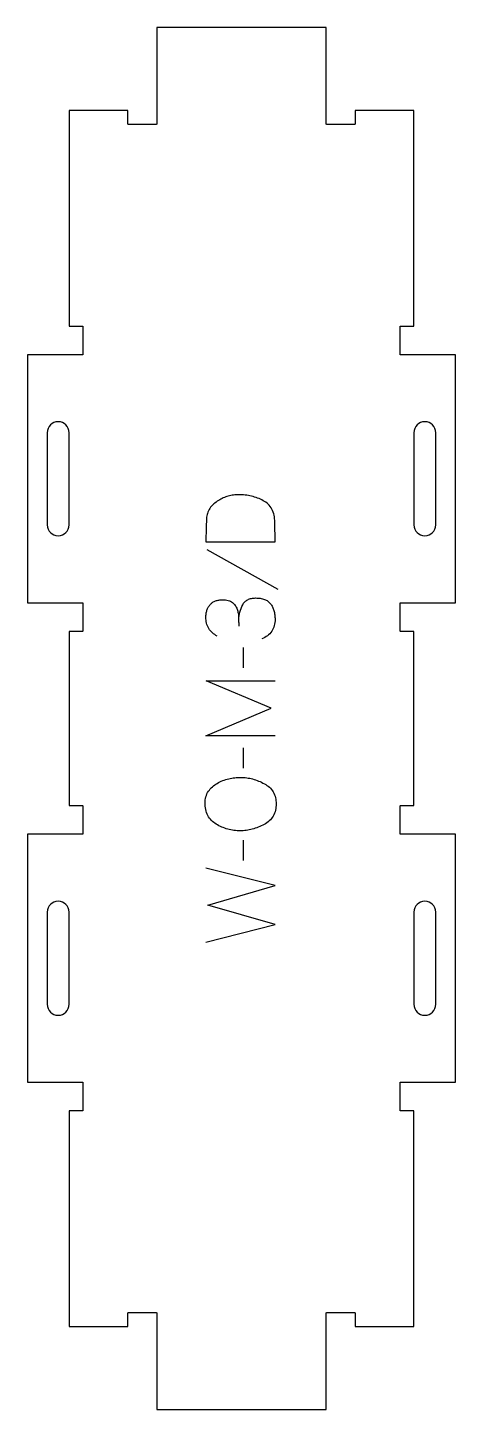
# Model space of a CAD drawing. Extents: x 0 to 186, y 0 to 600.
import ezdxf

# ---------------------------------------------------------------- set-up
doc = ezdxf.new("R2010")
doc.units = 0
for name, color, linetype in [('1_ANYTOOL_1MMDEEP_LABELS_S', 2, 'CONTINUOUS'), ('3_ANYTOOL_CUTTHROUGH_INSID', 4, 'CONTINUOUS'), ('4_ANYTOOL_CUTTHROUGH_OUTSI', 5, 'CONTINUOUS')]:
    doc.layers.add(name, color=color, linetype=linetype)

msp = doc.modelspace()

# ---------------------------------------------------------------- linework, layer by layer
at = {"layer": '1_ANYTOOL_1MMDEEP_LABELS_S'}
for p, q in [((77.771429, 373.035715), (108.542857, 355.850001)), ((93.414286, 330.521429), (93.5, 321.735715)), ((93.414286, 287.021429), (93.5, 278.235715)), ((93.414286, 246.992858), (93.5, 238.207143))]:
    msp.add_line(p, q, dxfattribs=at)
for points in [[(77.3, 376.464286), (107.3, 376.464286), (107.214286, 384.992858, 0.046402), (106.90611, 387.899232, 0.07465), (105.917857, 390.628572, 0.077785), (104.328835, 392.711557, 0.06915), (102.2, 394.250001, 0.029998), (99.704684, 395.387526, 0.031416), (97.089286, 396.210715, 0.031395), (94.371963, 396.703359, 0.029153), (91.614286, 396.864286, 0.03275), (89.288864, 396.711806, 0.035889), (87.007143, 396.242858, 0.03592), (84.831775, 395.457999, 0.033706), (82.785714, 394.378572, 0.042675), (80.695963, 392.820089, 0.065683), (78.998214, 390.858929, 0.068103), (77.994307, 388.761203, 0.065471), (77.578572, 386.471429, 0.005437), (77.388517, 381.469308, 0.00471)], [(76.957143, 263.064286, -0.064784), (77.305064, 265.738241, -0.088904), (78.435714, 268.164286, -0.05419), (80.127844, 270.086851, -0.051179), (82.185714, 271.614286, -0.041653), (84.614487, 272.796486, -0.036749), (87.2, 273.585715, -0.024892), (89.819263, 274.043494, -0.030823), (92.471429, 274.207143, -0.034269), (95.043925, 274.030624, -0.031918), (97.571429, 273.516072, -0.031725), (100.180825, 272.627885, -0.026303), (102.671429, 271.442858, -0.058719), (104.833176, 269.919077, -0.077745), (106.496429, 267.880358, -0.077243), (107.475266, 265.393369, -0.055252), (107.771429, 262.721429, -0.054051), (107.47285, 259.967504, -0.077615), (106.475, 257.401786, -0.078558), (104.787927, 255.326713, -0.060481), (102.585714, 253.785715, -0.02629), (100.046495, 252.599054, -0.031299), (97.389286, 251.712501, -0.031469), (94.80247, 251.197462, -0.033416), (92.171429, 251.021429, -0.032847), (89.45448, 251.200107, -0.035049), (86.7875, 251.744643, -0.03503), (84.210461, 252.660617, -0.032231), (81.778572, 253.914286, -0.062518), (79.711477, 255.536175, -0.074052), (78.1625, 257.648215, -0.072322), (77.231609, 260.275068, -0.049083)]]:
    msp.add_lwpolyline(points, format="xyb", close=True, dxfattribs=at)
for points in [[(82.228572, 335.492858, -0.060092), (80.142438, 336.881075, -0.080583), (78.532143, 338.782143, -0.079919), (77.584378, 341.138209, -0.055798), (77.3, 343.678572, -0.035013), (77.409087, 345.234472, -0.047512), (77.771429, 346.748215, -0.048382), (78.357469, 348.03764, -0.050886), (79.185714, 349.185715, -0.060051), (80.232502, 350.111619, -0.058597), (81.467857, 350.766072, -0.056917), (82.978773, 351.162202, -0.03878), (84.542857, 351.264286, -0.02544), (85.780574, 351.201271, -0.041152), (86.996429, 350.975001, -0.042175), (87.936699, 350.631187, -0.059142), (88.785714, 350.107143, -0.068767), (90.018209, 348.816447, -0.072211), (90.842857, 347.235715, -0.043093), (91.31045, 345.408603, -0.035742), (91.485714, 343.528572, -0.002283), (91.517107, 341.675108, -0.003092), (91.528572, 339.821429)], [(91.528572, 342.607143, -0.052004), (92.041374, 345.940226, -0.057563), (93.264286, 349.078572, -0.070633), (94.188889, 350.353108, -0.079113), (95.444643, 351.296429, -0.075641), (97.099501, 351.873217, -0.046128), (98.857143, 352.035715, -0.033924), (100.823918, 351.902118, -0.057836), (102.725, 351.414286, -0.060832), (104.153975, 350.655309, -0.072757), (105.328572, 349.550001, -0.05358), (106.209653, 348.155409, -0.043301), (106.807143, 346.614286, -0.042335), (107.189393, 344.715798, -0.028525), (107.3, 342.778572, -0.059964), (106.973642, 340.067071, -0.089395), (105.875, 337.592858, -0.089624), (103.990553, 335.66869, -0.061164), (101.6, 334.378572)]]:
    msp.add_lwpolyline(points, format="xyb", dxfattribs=at)
for points in [[(107.3, 292.164286), (77.3, 292.164286), (105.671429, 304.164286), (77.428572, 316.164286), (107.3, 316.164286)], [(77.3, 202.635715), (107.3, 210.350001), (78.2, 218.792858), (107.3, 227.278572), (77.3, 234.778572)]]:
    msp.add_lwpolyline(points, dxfattribs=at)
at = {"layer": '3_ANYTOOL_CUTTHROUGH_INSID'}
for points in [[(18, 383.75), (18, 423.75, 1), (8.5, 423.75), (8.5, 383.75, 1)], [(167.5, 383.75, 1), (177, 383.75), (177, 423.75, 1), (167.5, 423.75)], [(18, 175.75), (18, 215.75, 1), (8.5, 215.75), (8.5, 175.75, 1)], [(167.5, 175.75, 1), (177, 175.75), (177, 215.75, 1), (167.5, 215.75)]]:
    msp.add_lwpolyline(points, format="xyb", close=True, dxfattribs=at)
at = {"layer": '4_ANYTOOL_CUTTHROUGH_OUTSI'}
msp.add_lwpolyline([(129.5, 0), (129.5, 41.75, -0.414214), (129.75, 42), (141.75, 42, -0.414214), (142, 41.75), (142, 36), (167.5, 36), (167.5, 129.5), (161.75, 129.5, -0.414214), (161.5, 129.75), (161.5, 141.75, -0.414214), (161.75, 142), (185.5, 142), (185.5, 249.5), (161.75, 249.5, -0.414214), (161.5, 249.75), (161.5, 261.75, -0.414214), (161.75, 262), (167.5, 262), (167.5, 337.5), (161.75, 337.5, -0.414214), (161.5, 337.75), (161.5, 349.75, -0.414214), (161.75, 350), (185.5, 350), (185.5, 457.5), (161.75, 457.5, -0.414214), (161.5, 457.75), (161.5, 469.75, -0.414214), (161.75, 470), (167.5, 470), (167.5, 563.5), (142, 563.5), (142, 557.75, -0.414214), (141.75, 557.5), (129.75, 557.5, -0.414214), (129.5, 557.75), (129.5, 599.5), (56, 599.5), (56, 557.75, -0.414214), (55.75, 557.5), (43.75, 557.5, -0.414214), (43.5, 557.75), (43.5, 563.5), (18, 563.5), (18, 470), (23.75, 470, -0.414214), (24, 469.75), (24, 457.75, -0.414214), (23.75, 457.5), (0, 457.5), (0, 350), (23.75, 350, -0.414214), (24, 349.75), (24, 337.75, -0.414214), (23.75, 337.5), (18, 337.5), (18, 262), (23.75, 262, -0.414214), (24, 261.75), (24, 249.75, -0.414214), (23.75, 249.5), (0, 249.5), (0, 142), (23.75, 142, -0.414214), (24, 141.75), (24, 129.75, -0.414214), (23.75, 129.5), (18, 129.5), (18, 36), (43.5, 36), (43.5, 41.75, -0.414214), (43.75, 42), (55.75, 42, -0.414214), (56, 41.75), (56, 0)], format="xyb", close=True, dxfattribs=at)

doc.saveas('drawing.dxf')
